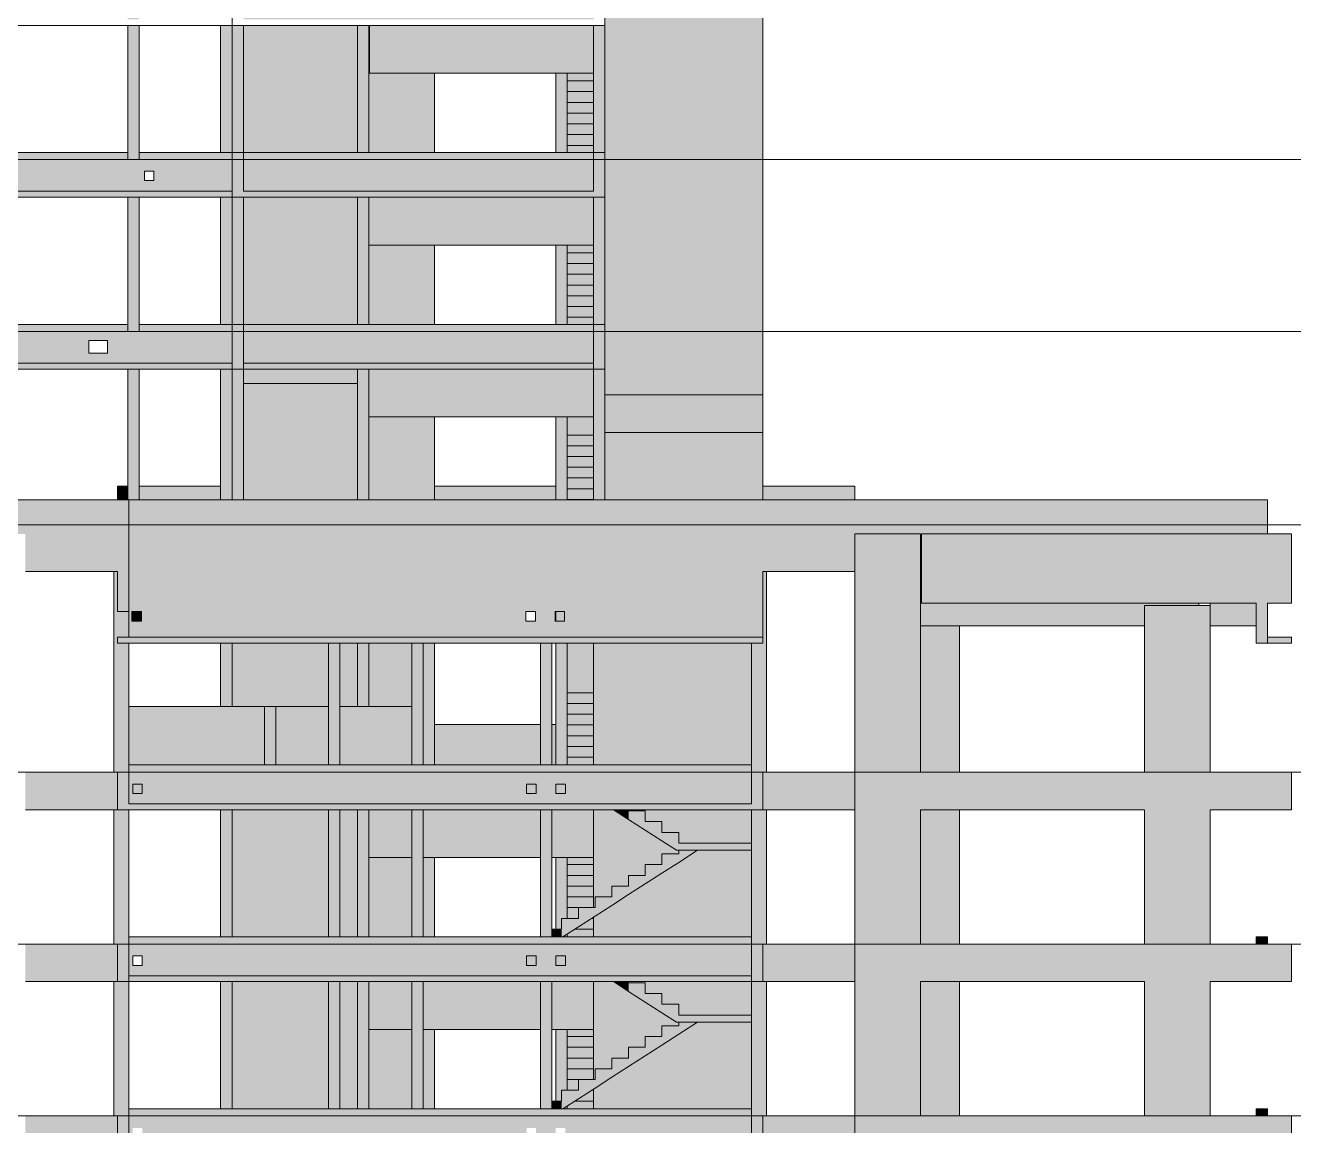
# Model space of a CAD drawing. Header units: centimetres. Extents: x -1475 to 26323, y -1238 to 84208.
# Drawn here: x 14119 to 16242, y 75527 to 77370 of the extents above; entities that cross this region are included whole.
import ezdxf

# ---------------------------------------------------------------- set-up
doc = ezdxf.new("R2010")
doc.units = ezdxf.units.CM
doc.linetypes.add('Centro', pattern=[3.175, 0.635, -0.47625, 1.5875, -0.47625])
for name, color, linetype, lineweight in [('A-FLOR', 7, 'Continuous', 9), ('A-FLOR-LEVL', 7, 'Continuous', 9), ('A-GENM', 7, 'Continuous', 18), ('A-WALL', 7, 'Continuous', 9), ('S-BEAM', 7, 'Continuous', 9), ('S-COLS', 7, 'Continuous', 9), ('S-STRS', 7, 'Continuous', 9)]:
    doc.layers.add(name, color=color, linetype=linetype, lineweight=lineweight)

# ---------------------------------------------------------------- blocks, each defined once
blk = doc.blocks.new('PED_FURO_RETANGULAR_R04_2020 _INSTÂNCIA_ - FURO RET-4086664-CT301 - CORTE ESQ_ DSUP')
at = {"layer": 'A-GENM', "lineweight": 9}
for p, q in [((-382.8, 76372), (-366.8, 76388)), ((-366.8, 76372), (-382.8, 76388))]:
    blk.add_line(p, q, dxfattribs=at)

msp = doc.modelspace()

# ---------------------------------------------------------------- hatches: boundary and pattern name
at = {"layer": 'A-FLOR', "true_color": 0xc0c0c0}
for points in [[(13560, 77082), (14465, 77082), (14464.5, 77092), (13560, 77092)], [(14662.2, 77082), (15070, 77082), (15070, 77092), (14484, 77092), (14484, 77082), (14555.5, 77082)], [(13600, 76794), (14465, 76794), (14464.5, 76804), (13560, 76804), (13560, 76794)], [(14850.39, 76794), (15070, 76794), (15070, 76804), (14484, 76804), (14484, 76794), (14826.69, 76794)], [(14972.45, 76335), (15353.5, 76335), (15353.5, 76345), (14272.5, 76345), (14272.5, 76335), (14956.45, 76335)], [(16238.5, 76335), (16238.5, 76345), (16198.5, 76345), (16198.5, 76335)], [(14803.5, 76056), (15334.5, 76056), (15334.5, 76066), (14291.5, 76066), (14291.5, 76056), (14784.5, 76056)], [(15334.5, 75768), (15334.5, 75778), (14291.5, 75778), (14291.5, 75768), (15320.89, 75768)]]:
    msp.add_hatch(color=9, dxfattribs=at).paths.add_polyline_path(points, flags=0)
at = {"layer": 'A-WALL', "true_color": 0xc0c0c0}
h = msp.add_hatch(color=9, dxfattribs=at)
h.paths.add_polyline_path([(15414.99, 76575), (15507.5, 76575), (15507.5, 76598), (15353.5, 76598), (15353.5, 76575), (15410.22, 76575)], flags=0)
h.paths.add_polyline_path([(14445.5, 76575), (14445.5, 76598), (14309, 76597.64), (14309, 76575), (14312.95, 76575)], flags=0)
h.paths.add_polyline_path([(14850.39, 76575), (15006.5, 76575), (15006.5, 76598), (14803.5, 76598), (14803.5, 76575)], flags=0)
at = {"layer": 'S-BEAM', "true_color": 0xc0c0c0}
h = msp.add_hatch(color=9, dxfattribs=at)
h.paths.add_polyline_path([(14803.5, 77370), (14803.5, 77370), (14694.77, 77370)], flags=0)
h.paths.add_polyline_path([(14674.5, 77380), (15070, 77380), (15070, 77445), (14484, 77445), (14484, 77380), (14662.2, 77380)], flags=0)
for points in [[(14803.5, 77290), (15070, 77290), (15070, 77370), (14694.77, 77370), (14694.77, 77290), (14722.08, 77290)], [(13627.11, 77092), (14290, 77092), (14290, 77157), (13619, 77157), (13619, 77092)], [(14484, 77082), (14484, 77157), (14465, 77157), (14465, 77082), (14474, 77082)], [(15070, 77092), (15070, 77157), (14484, 77157), (14484, 77092), (15057.4, 77092)], [(15089, 77082), (15089, 77157), (15070, 77157), (15070, 77082)], [(15045.87, 77002), (15070, 77002), (15070, 77082), (14693.5, 77082), (14693.5, 77002), (15043.69, 77002)], [(14464.5, 76804), (14465, 76804), (14464.5, 76869), (14309, 76869), (14309, 76804)], [(14474, 76794), (14484, 76794), (14484, 76869), (14465, 76869), (14465, 76794)], [(14803.5, 76804), (15070, 76804), (15070, 76869), (14484, 76869), (14484, 76804), (14752.89, 76804)], [(15075.01, 76794), (15089, 76794), (15089, 76869), (15070, 76869), (15070, 76794)], [(14749.39, 76714), (15070, 76714), (15070, 76794), (14693.5, 76794), (14693.5, 76714), (14727.49, 76714)], [(15334.5, 76688), (15334.5, 76751), (15089, 76751), (15089, 76688), (15226.79, 76688)], [(15334.5, 76688), (15353.5, 76688), (15353.5, 76751), (15334.5, 76751), (15334.5, 76690.41)], [(14277.96, 76575), (14290, 76575), (14290, 76598), (14272.5, 76598), (14272.5, 76575)], [(14272.5, 76455), (14272.5, 76518), (14291.5, 76518), (14291.5, 76575), (13446.5, 76575), (13446.5, 76518), (14118.5, 76518), (14118.5, 76455)], [(15353.5, 76455), (15507.5, 76455), (15507.5, 76575), (15353.5, 76575), (15353.5, 76518)], [(15618.77, 76402), (15618.77, 76518), (16179.5, 76518), (16179.5, 76575), (15507.5, 76575), (15507.5, 76518), (15617.5, 76518), (15617.5, 76402)], [(16192.59, 76518), (16198.5, 76518), (16198.5, 76575), (16179.5, 76575), (16179.5, 76518)], [(14272.5, 76388), (14291.5, 76388), (14291.5, 76518), (14272.5, 76518), (14272.5, 76429.47)], [(16167.77, 76402), (16238.5, 76402), (16238.5, 76518), (15618.77, 76518), (15618.77, 76402), (16083.5, 76402)], [(14297.41, 76372), (14312.95, 76372), (14312.95, 76388), (14296.95, 76388), (14296.95, 76372)], [(15617.5, 76364), (15759, 76364), (15759, 76402), (15617.5, 76402)], [(15992.5, 76364), (15992.5, 76398), (16083.5, 76398), (16083.5, 76402), (15759, 76402), (15759, 76364), (15791.38, 76364)], [(16167.77, 76364), (16179.5, 76364), (16179.5, 76402), (16102.5, 76402), (16102.5, 76364)], [(16198.5, 76335), (16198.5, 76402), (16179.5, 76402), (16179.5, 76335)], [(14519, 76131), (14538, 76131), (14538, 76229), (14519, 76229), (14519, 76215.67)], [(14118.5, 76056), (14272.5, 76056), (14272.5, 76119), (14118.5, 76119), (14118.5, 76062.02)], [(14291.5, 76056), (14291.5, 76119), (14272.5, 76119), (14272.5, 76056), (14285.8, 76056)], [(15334.5, 76056), (15353.5, 76056), (15353.5, 76119), (15334.5, 76119), (15334.5, 76062.02)], [(15353.5, 76056), (15507.5, 76056), (15507.5, 76119), (15353.5, 76119), (15353.5, 76062.02)], [(15618.77, 76056), (15992.5, 76056), (15992.5, 76119), (15617.5, 76119), (15617.5, 76056)], [(16238.5, 76056), (16238.5, 76119), (16102.5, 76119), (16102.5, 76056), (16179.5, 76056)], [(16198.5, 75831), (16198.5, 75843), (16179.5, 75843), (16179.5, 75831), (16190.06, 75831)], [(14272.5, 75768), (14272.5, 75831), (14118.5, 75831), (14118.5, 75768), (14163.3, 75768)], [(14285.8, 75768), (14291.5, 75768), (14291.5, 75831), (14272.5, 75831), (14272.5, 75768)], [(15353.5, 75768), (15353.5, 75831), (15334.5, 75831), (15334.5, 75768)], [(15353.5, 75768), (15507.5, 75768), (15507.5, 75831), (15353.5, 75831), (15353.5, 75778)], [(15618.77, 75768), (15992.5, 75768), (15992.5, 75831), (15617.5, 75831), (15617.5, 75768)], [(16238.5, 75768), (16238.5, 75831), (16102.5, 75831), (16102.5, 75768), (16179.5, 75768)], [(14272.5, 75480.01), (14272.5, 75543.01), (14118.5, 75543.01), (14118.5, 75480.01), (14163.3, 75480.01)], [(14291.5, 75480.01), (14291.5, 75543.01), (14272.5, 75543.01), (14272.5, 75480.01), (14285.8, 75480.01)], [(15334.5, 75480.01), (15353.5, 75480.01), (15353.5, 75543.01), (15334.5, 75543.01), (15334.5, 75488.41)], [(15414.99, 75480.01), (15507.5, 75480.01), (15507.5, 75543.01), (15353.5, 75543.01), (15353.5, 75480.01)], [(15791.38, 75480.01), (15992.5, 75480.01), (15992.5, 75543.01), (15617.5, 75543.01), (15617.5, 75480.01)], [(16238.5, 75480.01), (16238.5, 75543.01), (16102.5, 75543.01), (16102.5, 75480.01)], [(16198.5, 75543.01), (16198.5, 75555.01), (16179.5, 75555.01), (16179.5, 75543.01)]]:
    msp.add_hatch(color=9, dxfattribs=at).paths.add_polyline_path(points, flags=0)
h = msp.add_hatch(color=9, dxfattribs=at)
h.paths.add_polyline_path([(14309, 77092), (14465, 77092), (14464.5, 77157), (14309, 77157), (14309, 77110)], flags=0)
h.paths.add_polyline_path([(14317.87, 77110), (14317.87, 77126), (14333.87, 77126), (14333.87, 77110)], flags=0)
h = msp.add_hatch(color=9, dxfattribs=at)
h.paths.add_polyline_path([(14265.89, 76804), (14290, 76804), (14290, 76869), (13619, 76869), (13619, 76804), (14224.91, 76804)], flags=0)
h.paths.add_polyline_path([(14255.91, 76821), (14224.91, 76821), (14224.91, 76842), (14255.91, 76842), (14255.91, 76821.87)], flags=0)
h = msp.add_hatch(color=9, dxfattribs=at)
h.paths.add_polyline_path([(14555.5, 76770), (14674.5, 76770), (14674.5, 76794), (14484, 76794), (14484, 76770)], flags=0)
h.paths.add_polyline_path([(14464.5, 76770), (14465, 76770.23), (14464.5, 76793.74)], flags=0)
h = msp.add_hatch(color=9, dxfattribs=at)
h.paths.add_polyline_path([(15263.76, 76345), (15353.5, 76345), (15353.5, 76575), (14291.5, 76575), (14291.5, 76345), (15259.43, 76345)], flags=0)
h.paths.add_polyline_path([(14956.45, 76372), (14956.45, 76388), (14972.45, 76388), (14972.45, 76372)], flags=0)
h.paths.add_polyline_path([(14312.95, 76372), (14296.95, 76372), (14296.95, 76388), (14312.95, 76388)], flags=0)
h.paths.add_polyline_path([(15005.45, 76372), (15005.45, 76388), (15021.45, 76388), (15021.45, 76372)], flags=0)
h = msp.add_hatch(color=9, dxfattribs=at)
h.paths.add_polyline_path([(14301.58, 76083), (14314.22, 76083), (14314.22, 76099), (14298.22, 76099), (14298.22, 76083)], flags=0)
h.paths.add_polyline_path([(14765.5, 76131), (14765.5, 76229), (14645, 76229), (14645, 76131), (14693.5, 76131)], flags=0)
h.paths.add_polyline_path([(14390.13, 76131), (14519, 76131), (14519, 76229), (14291.5, 76229), (14291.5, 76131), (14314.22, 76131)], flags=0)
h.paths.add_polyline_path([(14626, 76131), (14626, 76229), (14538, 76229), (14538, 76131)], flags=0)
h = msp.add_hatch(color=9, dxfattribs=at)
h.paths.add_polyline_path([(14977.97, 76131), (14981, 76131), (14981, 76199), (14803.5, 76199), (14803.5, 76131), (14973.72, 76131)], flags=0)
h.paths.add_polyline_path([(15006.5, 76131), (15006.5, 76199), (15000, 76199), (15000, 76131)], flags=0)
h = msp.add_hatch(color=9, dxfattribs=at)
h.paths.add_polyline_path([(15226.79, 76066), (15334.5, 76066), (15334.5, 76131), (14291.5, 76131), (14291.5, 76066), (15219.03, 76066)], flags=0)
h.paths.add_polyline_path([(14298.22, 76083), (14298.22, 76099), (14314.22, 76099), (14314.22, 76083)], flags=0)
h.paths.add_polyline_path([(14957.72, 76083), (14957.72, 76099), (14973.72, 76099), (14973.72, 76083)], flags=0)
h.paths.add_polyline_path([(15022.72, 76083), (15006.72, 76083), (15006.72, 76099), (15022.72, 76099)], flags=0)
h = msp.add_hatch(color=9, dxfattribs=at)
h.paths.add_polyline_path([(15045.87, 75976), (15070, 75976), (15070, 76056), (15000, 76056), (15000, 75976), (15038.59, 75976)], flags=0)
h.paths.add_polyline_path([(14784.5, 75976), (14981, 75976), (14981, 76056), (14784.5, 76056), (14784.5, 76038.76)], flags=0)
h.paths.add_polyline_path([(14765.5, 75976), (14765.5, 76056), (14693.5, 76056), (14693.5, 75976), (14715.32, 75976)], flags=0)
h.paths.add_polyline_path([(14973.72, 76083), (14973.72, 76099), (14957.72, 76099), (14957.72, 76083)], flags=0)
h.paths.add_polyline_path([(15022.72, 76083), (15022.72, 76099), (15006.72, 76099), (15006.72, 76083)], flags=0)
h = msp.add_hatch(color=9, dxfattribs=at)
h.paths.add_polyline_path([(14850.39, 75778), (15334.5, 75778), (15334.5, 75843), (14291.5, 75843), (14291.5, 75778), (14803.5, 75778)], flags=0)
h.paths.add_polyline_path([(14973.72, 75795), (14957.72, 75795), (14957.72, 75811), (14973.72, 75811)], flags=0)
h.paths.add_polyline_path([(15006.72, 75795), (15006.72, 75811), (15022.72, 75811), (15022.72, 75795)], flags=0)
h.paths.add_polyline_path([(14298.22, 75795), (14298.22, 75811), (14314.22, 75811), (14314.22, 75795)], flags=0)
h = msp.add_hatch(color=9, dxfattribs=at)
h.paths.add_polyline_path([(14765.5, 75688), (14765.5, 75768), (14693.5, 75768), (14693.5, 75688), (14715.32, 75688)], flags=0)
h.paths.add_polyline_path([(15000, 75688), (15070, 75688), (15070, 75768), (15000, 75768), (15000, 75694.57)], flags=0)
h.paths.add_polyline_path([(14981, 75688), (14981, 75768), (14784.5, 75768), (14784.5, 75688), (14850.39, 75688)], flags=0)
h.paths.add_polyline_path([(15022.72, 75795), (15022.72, 75811), (15006.72, 75811), (15006.72, 75795)], flags=0)
h.paths.add_polyline_path([(14957.72, 75795), (14973.72, 75795), (14973.72, 75811), (14957.72, 75811), (14957.72, 75796.2)], flags=0)
h = msp.add_hatch(color=9, dxfattribs=at)
h.paths.add_polyline_path([(14292.61, 75490.01), (15334.5, 75490.01), (15334.5, 75555.01), (14291.5, 75555.01), (14291.5, 75490.01)], flags=0)
h.paths.add_polyline_path([(14298.22, 75507.01), (14298.22, 75523.01), (14314.22, 75523.01), (14314.22, 75507.01)], flags=0)
h.paths.add_polyline_path([(15006.72, 75507.01), (15006.72, 75523.01), (15022.72, 75523.01), (15022.72, 75507.01)], flags=0)
h.paths.add_polyline_path([(14973.72, 75507.01), (14957.72, 75507.01), (14957.72, 75523.01), (14973.72, 75523.01), (14973.72, 75510.85)], flags=0)
at = {"layer": 'S-COLS', "true_color": 0xc0c0c0}
h = msp.add_hatch(color=9, dxfattribs=at)
h.paths.add_polyline_path([(14290, 77145), (14309, 77145), (14309, 77370), (14290, 77370), (14290, 77157)], flags=0)
h.paths.add_polyline_path([(14290, 77380), (14309, 77380.28), (14309, 77433), (14290, 77433)], flags=0)
for points in [[(15353.5, 77145), (15353.5, 77433), (15089, 77433), (15089, 77145), (15226.79, 77145)], [(14446.52, 77157), (14464.5, 77157), (14464.5, 77370), (14445.5, 77370), (14445.5, 77157)], [(14465, 77157), (14484, 77157), (14484, 77370), (14465, 77370), (14465, 77164.37)], [(14692.49, 77157), (14693.5, 77157), (14693.5, 77370), (14674.5, 77370), (14674.5, 77157)], [(14803.5, 77157), (14803.5, 77290), (14694.77, 77290), (14694.77, 77370), (14693.5, 77370), (14693.5, 77157)], [(15070, 77157), (15089, 77157), (15089, 77370), (15070, 77370), (15070, 77164.37)], [(15025.5, 77157), (15025.5, 77290), (15006.5, 77290), (15006.5, 77157), (15024.49, 77157)], [(15025.5, 77277), (15070, 77277), (15070, 77290), (15025.5, 77290)], [(15089, 76857), (15353.5, 76857), (15353.5, 77145), (15089, 77145), (15089, 76869)], [(14463.49, 76869), (14464.5, 76869), (14464.5, 77082), (14445.5, 77082), (14445.5, 76869)], [(14484, 76869), (14484, 77082), (14465, 77082), (14465, 76869), (14474, 76869)], [(14574.5, 76869), (14674.5, 76869), (14674.5, 77082), (14484, 77082), (14484, 76869), (14568.73, 76869)], [(14692.49, 76869), (14693.5, 76869), (14693.5, 77082), (14674.5, 77082), (14674.5, 76869)], [(15070, 76869), (15089, 76869), (15089, 77082), (15070, 77082), (15070, 76980.64)], [(14803.5, 76869), (14803.5, 77002), (14693.5, 77002), (14693.5, 76869)], [(15024.49, 76869), (15025.5, 76869), (15025.5, 77002), (15006.5, 77002), (15006.5, 76869)], [(15025.5, 76989), (15070, 76989), (15070, 77002), (15025.5, 77002)], [(14461.93, 76575), (14464.5, 76575), (14464.5, 76794), (14445.5, 76794), (14445.5, 76575)], [(14474, 76575), (14484, 76575), (14484, 76794), (14465, 76794), (14465, 76575), (14468.2, 76575)], [(14693.5, 76575), (14693.5, 76794), (14674.5, 76794), (14674.5, 76575)], [(15089, 76575), (15089, 76794), (15070, 76794), (15070, 76575), (15075.13, 76575)], [(14595.41, 76575), (14674.5, 76575), (14674.5, 76770), (14484, 76770), (14484, 76575), (14555.5, 76575)], [(14693.5, 76575), (14803.5, 76575), (14803.5, 76714), (14693.5, 76714), (14693.5, 76656.16)], [(15025.5, 76575), (15025.5, 76714), (15006.5, 76714), (15006.5, 76575)], [(15025.5, 76683.56), (15070, 76683.56), (15070, 76714), (15025.5, 76714)], [(15507.5, 76119), (15617.5, 76119), (15617.5, 76518), (15507.5, 76518), (15507.5, 76429.47)], [(14266.5, 76119), (14291.5, 76119), (14291.5, 76335), (14272.5, 76335), (14272.5, 76345), (14291.5, 76345), (14291.5, 76388), (14272.5, 76388), (14272.5, 76455), (14266.5, 76455), (14266.5, 76135.74)], [(15359.5, 76119), (15359.5, 76455), (15353.5, 76455), (15353.5, 76335), (15334.5, 76335), (15334.5, 76119), (15353.5, 76119)], [(16083.5, 76119), (16102.5, 76119), (16102.5, 76398), (15992.5, 76398), (15992.5, 76119)], [(15618.77, 76119), (15682.5, 76119), (15682.5, 76364), (15617.5, 76364), (15617.5, 76119)], [(14445.5, 76229), (14464.5, 76229), (14464.5, 76335), (14445.5, 76335), (14445.5, 76245.74)], [(14643.99, 76131), (14645, 76131), (14645, 76335), (14626, 76335), (14626, 76131)], [(14684.72, 76229), (14693.5, 76229), (14693.5, 76335), (14674.5, 76335), (14674.5, 76229)], [(14765.5, 76131), (14784.5, 76131), (14784.5, 76335), (14765.5, 76335), (14765.5, 76133.94)], [(14998.99, 76131), (15000, 76131), (15000, 76335), (14981, 76335), (14981, 76131)], [(15070, 76252), (15070, 76335), (15025.5, 76335), (15025.5, 76252), (15038.59, 76252)], [(15226.79, 76131), (15334.5, 76131), (15334.5, 76335), (15070, 76335), (15070, 76131), (15132.69, 76131)], [(15507.5, 75831), (15617.5, 75831), (15617.5, 76119), (15507.5, 76119)], [(15992.5, 75831), (16102.5, 75831), (16102.5, 76119), (15992.5, 76119), (15992.5, 76056)], [(14285.8, 75831), (14291.5, 75831), (14291.5, 76056), (14266.5, 76056), (14266.5, 75831), (14272.5, 75831)], [(14445.5, 75843), (14464.5, 75843), (14464.5, 76056), (14445.5, 76056)], [(14645, 75843), (14645, 76056), (14626, 76056), (14626, 75843), (14643.99, 75843)], [(14692.54, 75843), (14693.5, 75843), (14693.5, 76056), (14674.5, 76056), (14674.5, 75843)], [(14765.5, 75843), (14784.5, 75843), (14784.5, 76056), (14765.5, 76056), (14765.5, 75878.3)], [(14998.99, 75843), (15000, 75843), (15000, 76056), (14981, 76056), (14981, 75843)], [(15334.5, 75831), (15359.5, 75831), (15359.5, 76056), (15334.5, 76056), (15334.5, 75843)], [(15618.77, 75831), (15682.5, 75831), (15682.5, 76056), (15617.5, 76056), (15617.5, 75831)], [(15025.5, 75964), (15070, 75964), (15070, 75976), (15025.5, 75976)], [(15507.5, 75543.01), (15617.5, 75543.01), (15617.5, 75831), (15507.5, 75831), (15507.5, 75694.57)], [(16102.5, 75543.01), (16102.5, 75831), (15992.5, 75831), (15992.5, 75543.01)], [(14266.5, 75543.01), (14291.5, 75543.01), (14291.5, 75768), (14266.5, 75768), (14266.5, 75559.74)], [(14445.5, 75555.01), (14464.5, 75555.01), (14464.5, 75768), (14445.5, 75768), (14445.5, 75694.57)], [(14643.99, 75555.01), (14645, 75555.01), (14645, 75768), (14626, 75768), (14626, 75555.01)], [(14674.5, 75555.01), (14693.5, 75555.01), (14693.5, 75768), (14674.5, 75768), (14674.5, 75646.06)], [(14765.5, 75555.01), (14784.5, 75555.01), (14784.5, 75768), (14765.5, 75768), (14765.5, 75688)], [(14981, 75555.01), (15000, 75555.01), (15000, 75768), (14981, 75768), (14981, 75688)], [(15334.5, 75543.01), (15359.5, 75543.01), (15359.5, 75768), (15334.5, 75768), (15334.5, 75555.01)], [(15617.5, 75543.01), (15682.5, 75543.01), (15682.5, 75768), (15617.5, 75768), (15617.5, 75675.96)], [(15025.5, 75676), (15070, 75676), (15070, 75688), (15025.5, 75688)], [(15507.5, 75255.01), (15617.5, 75255.01), (15617.5, 75543.01), (15507.5, 75543.01)], [(16102.5, 75255.01), (16102.5, 75543.01), (15992.5, 75543.01), (15992.5, 75255.01)]]:
    msp.add_hatch(color=9, dxfattribs=at).paths.add_polyline_path(points, flags=0)
h = msp.add_hatch(color=9, dxfattribs=at)
h.paths.add_polyline_path([(14464.5, 77157), (14465, 77157), (14464.5, 77164.37)], flags=0)
h.paths.add_polyline_path([(14568.73, 77157), (14674.5, 77157), (14674.5, 77370), (14484, 77370), (14484, 77157), (14555.5, 77157)], flags=0)
h = msp.add_hatch(color=9, dxfattribs=at)
h.paths.add_polyline_path([(14309, 76857), (14309, 77082), (14290, 77082), (14290, 76857)], flags=0)
h.paths.add_polyline_path([(14309, 77092), (14309, 77145), (14290, 77145), (14290, 77092)], flags=0)
h = msp.add_hatch(color=9, dxfattribs=at)
h.paths.add_polyline_path([(14290, 76575), (14309, 76575), (14309, 76794), (14290, 76794), (14290, 76598)], flags=0)
h.paths.add_polyline_path([(14290, 76804), (14309, 76804), (14309, 76857), (14290, 76857), (14290, 76821)], flags=0)
h = msp.add_hatch(color=9, dxfattribs=at)
h.paths.add_polyline_path([(15226.79, 76575), (15353.5, 76575), (15353.5, 76688), (15089, 76688), (15089, 76575), (15146.82, 76575)], flags=0)
h.paths.add_polyline_path([(15101.97, 76751), (15353.5, 76751), (15353.5, 76857), (15089, 76857), (15089, 76751)], flags=0)
h = msp.add_hatch(color=9, dxfattribs=at)
h.paths.add_polyline_path([(15006.5, 76131), (15025.5, 76131), (15025.5, 76335), (15006.5, 76335), (15006.5, 76199)], flags=0)
h.paths.add_polyline_path([(15006.5, 76372), (15021.45, 76372), (15021.45, 76388), (15006.5, 76388), (15006.5, 76373.67)], flags=0)
h = msp.add_hatch(color=9, dxfattribs=at)
h.paths.add_polyline_path([(14626, 76229), (14626, 76335), (14464.5, 76335), (14464.5, 76229), (14555.5, 76229)], flags=0)
h.paths.add_polyline_path([(14645, 76229), (14674.5, 76229), (14674.5, 76335), (14645, 76335), (14645, 76245.67)], flags=0)
h = msp.add_hatch(color=9, dxfattribs=at)
h.paths.add_polyline_path([(14798.07, 76131), (14803.5, 76131), (14803.5, 76335), (14784.5, 76335), (14784.5, 76131)], flags=0)
h.paths.add_polyline_path([(14765.5, 76229), (14765.5, 76335), (14693.5, 76335), (14693.5, 76229)], flags=0)
h = msp.add_hatch(color=9, dxfattribs=at)
h.paths.add_polyline_path([(14464.5, 75843), (14626, 75843), (14626, 76056), (14464.5, 76056)], flags=0)
h.paths.add_polyline_path([(14662.2, 75843), (14674.5, 75843), (14674.5, 76056), (14645, 76056), (14645, 75843)], flags=0)
h = msp.add_hatch(color=9, dxfattribs=at)
h.paths.add_polyline_path([(15070, 75843), (15334.5, 75843), (15334.5, 75988), (15244.03, 75988), (15070, 75876.13), (15070, 75859.73)], flags=0)
h.paths.add_polyline_path([(15070, 75892), (15072.5, 75892), (15072.5, 75910), (15100.5, 75910), (15100.5, 75928), (15128.5, 75928), (15128.5, 75946), (15156.5, 75946), (15156.5, 75964), (15184.5, 75964), (15184.5, 75982), (15212.5, 75982), (15212.5, 75988), (15208.98, 75988), (15103.2, 76056), (15070, 76056), (15070, 75895.73)], flags=0)
h.paths.add_polyline_path([(15226.79, 76000), (15334.5, 76000), (15334.5, 76056), (15128.5, 76056), (15128.5, 76054), (15156.5, 76054), (15156.5, 76036), (15184.5, 76036), (15184.5, 76018), (15212.5, 76018), (15212.5, 76000)], flags=0)
h = msp.add_hatch(color=9, dxfattribs=at)
h.paths.add_polyline_path([(14765.5, 75843), (14765.5, 75976), (14693.5, 75976), (14693.5, 75843)], flags=0)
h.paths.add_polyline_path([(14803.5, 75843), (14803.5, 75976), (14784.5, 75976), (14784.5, 75843)], flags=0)
h = msp.add_hatch(color=9, dxfattribs=at)
h.paths.add_polyline_path([(15025.5, 75843), (15025.5, 75847.52), (15018.47, 75843), (15024.49, 75843)], flags=0)
h.paths.add_polyline_path([(15006.5, 75856), (15016.5, 75856), (15016.5, 75874), (15025.5, 75874), (15025.5, 75976), (15006.5, 75976), (15006.5, 75878.3)], flags=0)
h = msp.add_hatch(color=9, dxfattribs=at)
h.paths.add_polyline_path([(14464.5, 75555.01), (14626, 75555.01), (14626, 75768), (14464.5, 75768), (14464.5, 75694.57)], flags=0)
h.paths.add_polyline_path([(14662.2, 75555.01), (14674.5, 75555.01), (14674.5, 75768), (14645, 75768), (14645, 75555.01)], flags=0)
h = msp.add_hatch(color=9, dxfattribs=at)
h.paths.add_polyline_path([(15100.5, 75555.01), (15334.5, 75555.01), (15334.5, 75700), (15244.03, 75700), (15070, 75588.13), (15070, 75555.01), (15075.88, 75555.01)], flags=0)
h.paths.add_polyline_path([(15072.5, 75604), (15072.5, 75622), (15100.5, 75622), (15100.5, 75640), (15128.5, 75640), (15128.5, 75658), (15156.5, 75658), (15156.5, 75676), (15184.5, 75676), (15184.5, 75694), (15212.5, 75694.57), (15212.5, 75700), (15208.98, 75700), (15103.2, 75768), (15070, 75768), (15070, 75604)], flags=0)
h.paths.add_polyline_path([(15212.5, 75712), (15334.5, 75712), (15334.5, 75768), (15128.5, 75768), (15128.5, 75766), (15156.5, 75766), (15156.5, 75748), (15184.5, 75748), (15184.5, 75730), (15212.5, 75730), (15212.5, 75715.74)], flags=0)
h = msp.add_hatch(color=9, dxfattribs=at)
h.paths.add_polyline_path([(14693.5, 75555.01), (14765.5, 75555.01), (14765.5, 75688), (14693.5, 75688), (14693.5, 75665.64)], flags=0)
h.paths.add_polyline_path([(14784.5, 75555.01), (14803.5, 75555.01), (14803.5, 75688), (14784.5, 75688)], flags=0)
h = msp.add_hatch(color=9, dxfattribs=at)
h.paths.add_polyline_path([(15022.72, 75555.01), (15025.5, 75555.01), (15025.5, 75559.52), (15018.47, 75555.01)], flags=0)
h.paths.add_polyline_path([(15006.72, 75568), (15016.5, 75568), (15016.5, 75586), (15025.5, 75586), (15025.5, 75688), (15006.5, 75688), (15006.5, 75568)], flags=0)
at = {"layer": 'S-STRS', "true_color": 0xc0c0c0}
for points in [[(15070, 77259), (15070, 77277), (15025.5, 77277), (15025.5, 77259), (15038.59, 77259)], [(15038.59, 77241), (15070, 77241), (15070, 77259), (15025.5, 77259), (15025.5, 77241)], [(15038.59, 77223), (15070, 77223), (15070, 77241), (15025.5, 77241), (15025.5, 77223)], [(15038.59, 77205), (15070, 77205), (15070, 77223), (15025.5, 77223), (15025.5, 77205)], [(15038.59, 77187), (15070, 77187), (15070, 77205), (15025.5, 77205), (15025.5, 77187)], [(15025.5, 77169), (15070, 77169), (15070, 77187), (15025.5, 77187)], [(15070, 77157), (15070, 77169), (15025.5, 77169), (15025.5, 77157), (15038.59, 77157)], [(15038.59, 76971), (15070, 76971), (15070, 76989), (15025.5, 76989), (15025.5, 76971)], [(15038.59, 76953), (15070, 76953), (15070, 76971), (15025.5, 76971), (15025.5, 76953)], [(15038.59, 76935), (15070, 76935), (15070, 76953), (15025.5, 76953), (15025.5, 76935)], [(15038.59, 76917), (15070, 76917), (15070, 76935), (15025.5, 76935), (15025.5, 76917)], [(15038.59, 76899), (15070, 76899), (15070, 76917), (15025.5, 76917), (15025.5, 76899)], [(15038.59, 76881), (15070, 76881), (15070, 76899), (15025.5, 76899), (15025.5, 76881)], [(15038.59, 76869), (15070, 76869), (15070, 76881), (15025.5, 76881), (15025.5, 76869)], [(15070, 76665.61), (15070, 76683.56), (15025.5, 76683.56), (15025.5, 76665.61), (15038.59, 76665.61)], [(15038.59, 76647.67), (15070, 76647.67), (15070, 76665.61), (15025.5, 76665.61), (15025.5, 76647.67)], [(15025.5, 76629.72), (15070, 76629.72), (15070, 76647.67), (15025.5, 76647.67)], [(15038.59, 76611.78), (15070, 76611.78), (15070, 76629.72), (15025.5, 76629.72), (15025.5, 76611.78)], [(15038.59, 76593.83), (15070, 76593.83), (15070, 76611.78), (15025.5, 76611.78), (15025.5, 76593.83)], [(15038.59, 76575.89), (15070, 76575.89), (15070, 76593.83), (15025.5, 76593.83), (15025.5, 76575.89)], [(15025.5, 76575), (15070, 76575), (15070, 76575.89), (15025.5, 76575.89)], [(15038.59, 76234), (15070, 76234), (15070, 76252), (15025.5, 76252), (15025.5, 76234)], [(15038.59, 76216), (15070, 76216), (15070, 76234), (15025.5, 76234), (15025.5, 76216)], [(15038.59, 76198), (15070, 76198), (15070, 76216), (15025.5, 76216), (15025.5, 76198)], [(15038.59, 76180), (15070, 76180), (15070, 76198), (15025.5, 76198), (15025.5, 76180)], [(15051.05, 76162), (15070, 76162), (15070, 76180), (15025.5, 76180), (15025.5, 76162), (15038.59, 76162)], [(15040.35, 76144), (15070, 76144), (15070, 76162), (15025.5, 76162), (15025.5, 76144), (15038.59, 76144)], [(15032.63, 76131), (15070, 76131), (15070, 76144), (15025.5, 76144), (15025.5, 76131)], [(15128.5, 76039.73), (15128.5, 76056), (15103.2, 76056)], [(15156.5, 76021.73), (15156.5, 76054), (15128.5, 76054), (15128.5, 76039.73), (15134.31, 76036)], [(15184.5, 76003.73), (15184.5, 76036), (15156.5, 76036), (15156.5, 76021.73), (15161.74, 76018.37)], [(15208.98, 75988), (15212.5, 75988), (15212.5, 76018), (15184.5, 76018), (15184.5, 76003.73), (15190.31, 76000)], [(15226.79, 75988), (15334.5, 75988), (15334.5, 76000), (15212.5, 76000), (15212.5, 75988)], [(15212.5, 75967.73), (15244.03, 75988), (15212.5, 75988), (15212.5, 75982)], [(15070, 75946), (15070, 75964), (15025.5, 75964), (15025.5, 75946), (15038.59, 75946)], [(15156.5, 75931.73), (15184.5, 75949.73), (15184.5, 75964), (15156.5, 75964), (15156.5, 75946)], [(15184.5, 75949.73), (15212.5, 75967.73), (15212.5, 75982), (15184.5, 75982), (15184.5, 75964)], [(15038.59, 75928), (15070, 75928), (15070, 75946), (15025.5, 75946), (15025.5, 75928)], [(15128.5, 75913.73), (15156.5, 75931.73), (15156.5, 75946), (15128.5, 75946), (15128.5, 75928)], [(15038.59, 75910), (15070, 75910), (15070, 75928), (15025.5, 75928), (15025.5, 75910)], [(15100.5, 75895.73), (15128.5, 75913.73), (15128.5, 75928), (15100.5, 75928), (15100.5, 75910)], [(15038.59, 75892), (15070, 75892), (15070, 75910), (15025.5, 75910), (15025.5, 75892)], [(15072.5, 75877.73), (15100.5, 75895.73), (15100.5, 75910), (15072.5, 75910), (15072.5, 75878.3)], [(15044.5, 75859.73), (15072.5, 75878.3), (15072.5, 75892), (15044.5, 75892), (15044.5, 75874)], [(15018.47, 75843), (15044.5, 75859.73), (15044.5, 75874), (15016.5, 75874), (15016.5, 75843)], [(15044.5, 75856), (15070, 75856), (15070, 75874), (15066.69, 75874), (15038.69, 75856)], [(15014.02, 75843), (15016.5, 75843), (15016.5, 75856), (15000, 75856), (15000, 75843), (15006.72, 75843)], [(15025.5, 75843), (15070, 75843), (15070, 75856), (15038.59, 75855.93), (15025.5, 75847.52), (15025.5, 75843)], [(15128.5, 75751.74), (15128.5, 75768), (15103.2, 75768), (15106.31, 75766)], [(15156.5, 75733.74), (15156.5, 75766), (15128.5, 75766), (15128.5, 75751.74), (15132.69, 75749.04)], [(15184.5, 75715.74), (15184.5, 75748), (15156.5, 75748), (15156.5, 75733.74), (15161.74, 75730.37)], [(15208.98, 75700), (15212.5, 75700), (15212.5, 75730), (15184.5, 75730), (15184.5, 75715.74), (15190.31, 75712)], [(15334.5, 75700), (15334.5, 75712), (15212.5, 75712), (15212.5, 75700), (15320.89, 75700)], [(15184.5, 75661.74), (15212.5, 75679.74), (15212.5, 75694), (15184.5, 75694), (15184.5, 75676)], [(15212.5, 75679.74), (15244.03, 75700), (15212.5, 75700), (15212.5, 75694)], [(15070, 75658), (15070, 75676), (15025.5, 75676), (15025.5, 75658), (15038.59, 75658)], [(15156.5, 75643.74), (15184.5, 75661.74), (15184.5, 75676), (15156.5, 75676), (15156.5, 75658)], [(15038.59, 75640), (15070, 75640), (15070, 75658), (15025.5, 75658), (15025.5, 75640)], [(15128.5, 75625.74), (15156.5, 75643.74), (15156.5, 75658), (15128.5, 75658), (15128.5, 75640)], [(15038.59, 75622), (15070, 75622), (15070, 75640), (15025.5, 75640), (15025.5, 75622)], [(15100.5, 75607.74), (15128.5, 75625.74), (15128.5, 75640), (15100.5, 75640), (15100.5, 75622)], [(15038.59, 75604), (15070, 75604), (15070, 75622), (15025.5, 75622), (15025.5, 75604)], [(15044.5, 75571.74), (15072.5, 75589.74), (15072.5, 75604), (15044.5, 75604), (15044.5, 75586)], [(15072.5, 75589.74), (15100.5, 75607.74), (15100.5, 75622), (15072.5, 75622), (15072.5, 75604)], [(15016.5, 75555.01), (15018.47, 75555.01), (15044.5, 75571.74), (15044.5, 75586), (15016.5, 75586), (15016.5, 75568)], [(15051.83, 75568), (15070, 75568), (15070, 75586), (15066.69, 75586), (15038.69, 75568), (15044.5, 75568)], [(15014.02, 75555.01), (15016.5, 75555.01), (15016.5, 75568), (15000, 75568), (15000, 75555.01), (15006.72, 75555.01)], [(15025.5, 75555.01), (15070, 75555.01), (15070, 75568), (15038.59, 75567.94), (15025.5, 75559.52)]]:
    msp.add_hatch(color=9, dxfattribs=at).paths.add_polyline_path(points, flags=0)
h = msp.add_hatch(color=9, dxfattribs=at)
h.paths.add_polyline_path([(15070, 75874), (15070, 75876.13), (15066.69, 75874)], flags=0)
h.paths.add_polyline_path([(15025.5, 75874), (15044.5, 75874), (15044.5, 75892), (15025.5, 75892), (15025.5, 75874)], flags=0)
h = msp.add_hatch(color=9, dxfattribs=at)
h.paths.add_polyline_path([(15038.59, 75586), (15044.5, 75586), (15044.5, 75604), (15025.5, 75604), (15025.5, 75586)], flags=0)
h.paths.add_polyline_path([(15070, 75586), (15070, 75588.13), (15066.69, 75586)], flags=0)

# ---------------------------------------------------------------- linework, layer by layer
at = {"layer": 'A-FLOR'}
for p, q in [((14465, 77370), (13560, 77370)), ((15070, 77370), (14484, 77370)), ((13560, 77092), (14465, 77092)), ((14484, 77092), (15070, 77092)), ((14465, 77082), (13560, 77082)), ((15070, 77082), (14484, 77082)), ((13560, 76804), (14465, 76804)), ((14465, 76794), (13560, 76794)), ((14484, 76804), (15070, 76804)), ((14484, 76804), (14484, 76794)), ((15070, 76794), (14484, 76794)), ((15070, 76804), (15070, 76794)), ((14272.5, 76345), (15353.5, 76345)), ((14272.5, 76335), (14272.5, 76345)), ((15353.5, 76345), (15353.5, 76335)), ((16198.5, 76345), (16238.5, 76345)), ((16238.5, 76345), (16238.5, 76335)), ((15353.5, 76335), (14272.5, 76335)), ((16238.5, 76335), (16198.5, 76335)), ((14291.5, 76066), (15334.5, 76066)), ((15334.5, 76056), (14291.5, 76056)), ((14291.5, 75778), (15334.5, 75778)), ((15334.5, 75768), (14291.5, 75768))]:
    msp.add_line(p, q, dxfattribs=at)
at = {"layer": 'A-FLOR-LEVL', "linetype": 'Centro'}
for p, q in [((13155.75, 77145), (16954.35, 77145)), ((13155.75, 76857), (16954.35, 76857)), ((13155.75, 76533), (16954.35, 76533)), ((13155.75, 76119), (16954.35, 76119)), ((13155.75, 75831), (16954.35, 75831)), ((13155.75, 75543.01), (16954.35, 75543.01))]:
    msp.add_line(p, q, dxfattribs=at)
at = {"layer": 'A-WALL'}
for p, q in [((14445.5, 76598), (14309, 76598)), ((15006.5, 76598), (14803.5, 76598)), ((15507.5, 76598), (15353.5, 76598)), ((15507.5, 76575), (15507.5, 76598))]:
    msp.add_line(p, q, dxfattribs=at)
at = {"layer": 'S-BEAM'}
for p, q in [((14465, 77445), (14465, 77370)), ((15089, 77370), (15089, 77445)), ((14465, 77370), (14484, 77370)), ((14694.77, 77290), (14694.77, 77370)), ((15070, 77370), (15089, 77370)), ((14694.77, 77290), (15070, 77290)), ((13619, 77157), (14290, 77157)), ((14290, 77157), (14290, 77145)), ((14309, 77157), (14309, 77145)), ((14309, 77157), (14465, 77157)), ((14484, 77157), (14465, 77157)), ((14465, 77157), (14465, 77082)), ((14484, 77157), (15070, 77157)), ((14484, 77092), (14484, 77157)), ((15089, 77157), (15070, 77157)), ((15070, 77157), (15070, 77092)), ((15089, 77082), (15089, 77157)), ((14317.87, 77126), (14333.87, 77126)), ((14317.87, 77110), (14317.87, 77126)), ((14333.87, 77110), (14317.87, 77110)), ((14333.87, 77126), (14333.87, 77110)), ((14465, 77082), (14484, 77082)), ((15070, 77082), (15089, 77082)), ((14693.5, 77002), (15070, 77002)), ((14290, 76869), (13619, 76869)), ((14290, 76869), (14290, 76857)), ((14309, 76869), (14465, 76869)), ((14309, 76869), (14309, 76857)), ((14484, 76869), (14465, 76869)), ((14465, 76869), (14465, 76794)), ((14484, 76869), (15070, 76869)), ((14484, 76804), (14484, 76869)), ((15089, 76869), (15070, 76869)), ((15070, 76869), (15070, 76804)), ((15089, 76794), (15089, 76869)), ((14224.91, 76842), (14255.91, 76842)), ((14224.91, 76821), (14224.91, 76842)), ((14255.91, 76842), (14255.91, 76821)), ((14255.91, 76821), (14224.91, 76821)), ((14464.5, 76794), (14464.5, 76770)), ((14465, 76794), (14484, 76794)), ((14484, 76794), (14484, 76804)), ((14674.5, 76770), (14674.5, 76794)), ((15070, 76804), (15070, 76794)), ((15070, 76794), (15089, 76794)), ((14484, 76770), (14674.5, 76770)), ((15089, 76751), (15334.5, 76751)), ((15334.5, 76751), (15353.5, 76751)), ((15353.5, 76751), (15353.5, 76688)), ((14693.5, 76714), (15070, 76714)), ((15334.5, 76688), (15089, 76688)), ((15353.5, 76688), (15334.5, 76688)), ((14290, 76598), (14272.5, 76598)), ((14272.5, 76598), (14272.5, 76575)), ((13446.5, 76575), (14291.5, 76575)), ((14291.5, 76575), (15353.5, 76575)), ((14291.5, 76575), (14291.5, 76345)), ((14291.5, 76518), (14291.5, 76575)), ((15353.5, 76575), (15507.5, 76575)), ((15507.5, 76575), (16179.5, 76575)), ((16179.5, 76575), (16198.5, 76575)), ((16198.5, 76575), (16198.5, 76518)), ((14291.5, 76388), (14291.5, 76518)), ((15618.77, 76402), (15618.77, 76518)), ((15618.77, 76518), (16238.5, 76518)), ((16238.5, 76518), (16238.5, 76402)), ((14272.5, 76455), (14118.5, 76455)), ((14272.5, 76455), (14272.5, 76388)), ((15353.5, 76345), (15353.5, 76455)), ((15353.5, 76455), (15507.5, 76455)), ((14272.5, 76388), (14291.5, 76388)), ((14296.95, 76388), (14312.95, 76388)), ((14296.95, 76372), (14296.95, 76388)), ((14312.95, 76388), (14312.95, 76372)), ((14956.45, 76388), (14972.45, 76388)), ((14956.45, 76372), (14956.45, 76388)), ((14972.45, 76388), (14972.45, 76372)), ((15005.45, 76388), (15021.45, 76388)), ((15005.45, 76372), (15005.45, 76388)), ((15021.45, 76388), (15021.45, 76372)), ((15617.5, 76402), (15618.77, 76402)), ((15618.77, 76402), (16179.5, 76402)), ((16083.5, 76402), (16083.5, 76398)), ((16102.5, 76402), (16102.5, 76398)), ((16179.5, 76335), (16179.5, 76402)), ((16198.5, 76402), (16238.5, 76402)), ((16198.5, 76402), (16198.5, 76335)), ((14312.95, 76372), (14296.95, 76372)), ((14972.45, 76372), (14956.45, 76372)), ((15021.45, 76372), (15005.45, 76372)), ((15617.5, 76364), (15759, 76364)), ((15759, 76364), (15992.5, 76364)), ((16102.5, 76364), (16179.5, 76364)), ((16198.5, 76335), (16179.5, 76335)), ((14291.5, 76229), (14519, 76229)), ((14538, 76229), (14519, 76229)), ((14519, 76229), (14519, 76131)), ((14538, 76229), (14626, 76229)), ((14538, 76131), (14538, 76229)), ((14645, 76229), (14765.5, 76229)), ((14803.5, 76199), (14981, 76199)), ((15000, 76199), (15006.5, 76199)), ((14118.5, 76119), (14272.5, 76119)), ((14291.5, 76119), (14272.5, 76119)), ((14272.5, 76119), (14272.5, 76056)), ((14291.5, 76119), (14291.5, 76131)), ((14291.5, 76131), (15334.5, 76131)), ((14291.5, 76066), (14291.5, 76119)), ((15334.5, 76131), (15334.5, 76119)), ((15353.5, 76119), (15334.5, 76119)), ((15334.5, 76119), (15334.5, 76066)), ((15353.5, 76056), (15353.5, 76119)), ((15353.5, 76119), (15507.5, 76119)), ((15617.5, 76119), (15992.5, 76119)), ((16102.5, 76119), (16238.5, 76119)), ((16238.5, 76119), (16238.5, 76056)), ((14298.22, 76099), (14314.22, 76099)), ((14298.22, 76083), (14298.22, 76099)), ((14314.22, 76099), (14314.22, 76083)), ((14957.72, 76099), (14973.72, 76099)), ((14957.72, 76083), (14957.72, 76099)), ((14973.72, 76099), (14973.72, 76083)), ((15006.72, 76099), (15022.72, 76099)), ((15006.72, 76083), (15006.72, 76099)), ((15022.72, 76099), (15022.72, 76083)), ((14314.22, 76083), (14298.22, 76083)), ((14973.72, 76083), (14957.72, 76083)), ((15022.72, 76083), (15006.72, 76083)), ((14118.5, 76056), (14272.5, 76056)), ((14272.5, 76056), (14291.5, 76056)), ((15334.5, 76056), (15353.5, 76056)), ((15353.5, 76056), (15507.5, 76056)), ((15617.5, 76056), (15992.5, 76056)), ((16102.5, 76056), (16238.5, 76056)), ((14693.5, 75976), (14765.5, 75976)), ((14784.5, 75976), (14981, 75976)), ((15000, 75976), (15070, 75976)), ((14291.5, 75831), (14291.5, 75843)), ((14291.5, 75843), (15334.5, 75843)), ((15334.5, 75843), (15334.5, 75831)), ((16198.5, 75843), (16179.5, 75843)), ((16179.5, 75843), (16179.5, 75831)), ((16198.5, 75831), (16198.5, 75843)), ((14118.5, 75831), (14272.5, 75831)), ((14291.5, 75831), (14272.5, 75831)), ((14272.5, 75831), (14272.5, 75768)), ((14291.5, 75778), (14291.5, 75831)), ((15353.5, 75831), (15334.5, 75831)), ((15334.5, 75831), (15334.5, 75778)), ((15353.5, 75768), (15353.5, 75831)), ((15353.5, 75831), (15507.5, 75831)), ((15617.5, 75831), (15992.5, 75831)), ((16102.5, 75831), (16238.5, 75831)), ((16238.5, 75831), (16238.5, 75768)), ((14298.22, 75811), (14314.22, 75811)), ((14298.22, 75795), (14298.22, 75811)), ((14314.22, 75795), (14298.22, 75795)), ((14314.22, 75811), (14314.22, 75795)), ((14957.72, 75811), (14973.72, 75811)), ((14957.72, 75795), (14957.72, 75811)), ((14973.72, 75795), (14957.72, 75795)), ((14973.72, 75811), (14973.72, 75795)), ((15006.72, 75811), (15022.72, 75811)), ((15006.72, 75795), (15006.72, 75811)), ((15022.72, 75795), (15006.72, 75795)), ((15022.72, 75811), (15022.72, 75795)), ((14291.5, 75768), (14291.5, 75778)), ((15334.5, 75778), (15334.5, 75768)), ((14118.5, 75768), (14272.5, 75768)), ((14272.5, 75768), (14291.5, 75768)), ((15334.5, 75768), (15353.5, 75768)), ((15353.5, 75768), (15507.5, 75768)), ((15617.5, 75768), (15992.5, 75768)), ((16102.5, 75768), (16238.5, 75768)), ((14693.5, 75688), (14765.5, 75688)), ((14784.5, 75688), (14981, 75688)), ((15000, 75688), (15070, 75688)), ((14118.5, 75543.01), (14272.5, 75543.01)), ((14291.5, 75543.01), (14272.5, 75543.01)), ((14272.5, 75543.01), (14272.5, 75480.01)), ((14291.5, 75543.01), (14291.5, 75555.01)), ((14291.5, 75555.01), (15334.5, 75555.01)), ((14291.5, 75490.01), (14291.5, 75543.01)), ((15334.5, 75555.01), (15334.5, 75543.01)), ((15353.5, 75543.01), (15334.5, 75543.01)), ((15334.5, 75543.01), (15334.5, 75490.01)), ((15353.5, 75480.01), (15353.5, 75543.01)), ((15353.5, 75543.01), (15507.5, 75543.01)), ((15617.5, 75543.01), (15992.5, 75543.01)), ((16102.5, 75543.01), (16238.5, 75543.01)), ((16198.5, 75555.01), (16179.5, 75555.01)), ((16179.5, 75555.01), (16179.5, 75543.01)), ((16198.5, 75543.01), (16198.5, 75555.01)), ((16238.5, 75543.01), (16238.5, 75480.01))]:
    msp.add_line(p, q, dxfattribs=at)
at = {"layer": 'S-COLS'}
for p, q in [((15353.5, 77433), (15353.5, 77145)), ((14290, 77370), (14290, 77145)), ((14309, 77145), (14309, 77370)), ((14445.5, 77370), (14445.5, 77157)), ((14464.5, 77370), (14464.5, 77157)), ((14465, 77370), (14465, 77157)), ((14484, 77370), (14484, 77157)), ((14674.5, 77370), (14674.5, 77157)), ((14693.5, 77370), (14693.5, 77157)), ((15070, 77370), (15070, 77157)), ((15089, 77157), (15089, 77370)), ((14803.5, 77290), (14803.5, 77157)), ((15006.5, 77290), (15006.5, 77157)), ((15025.5, 77290), (15025.5, 77205)), ((14309, 77145), (14290, 77145)), ((14309, 77145), (14290, 77145)), ((15353.5, 77145), (15089, 77145)), ((15353.5, 77145), (15089, 77145)), ((15353.5, 77145), (15353.5, 76857)), ((14290, 77082), (14290, 76857)), ((14309, 76857), (14309, 77082)), ((14445.5, 77082), (14445.5, 76869)), ((14464.5, 77082), (14464.5, 76868.96)), ((14465, 77082), (14465, 76869)), ((14484, 77082), (14484, 76869)), ((14674.5, 77082), (14674.5, 76869)), ((14693.5, 77082), (14693.5, 76869)), ((15070, 77082), (15070, 76869)), ((15089, 76869), (15089, 77082)), ((14803.5, 77002), (14803.5, 76869)), ((15006.5, 77002), (15006.5, 76869)), ((15025.5, 77002), (15025.5, 76917)), ((14309, 76857), (14290, 76857)), ((14309, 76857), (14290, 76857)), ((15353.5, 76857), (15089, 76857)), ((15353.5, 76857), (15089, 76857)), ((15353.5, 76857), (15353.5, 76751)), ((14290, 76794), (14290, 76575)), ((14309, 76575), (14309, 76794)), ((14445.5, 76794), (14445.5, 76575)), ((14464.5, 76794), (14464.5, 76575)), ((14465, 76794), (14465, 76575)), ((14484, 76794), (14484, 76575)), ((14674.5, 76794), (14674.5, 76575)), ((14693.5, 76794), (14693.5, 76575)), ((15070, 76794), (15070, 76575)), ((15089, 76575), (15089, 76794)), ((14803.5, 76714), (14803.5, 76575)), ((15006.5, 76714), (15006.5, 76575)), ((15025.5, 76714), (15025.5, 76611.78)), ((15353.5, 76688), (15353.5, 76575)), ((15507.5, 76518), (15507.5, 76119)), ((15617.5, 76518), (15507.5, 76518)), ((15617.5, 76119), (15617.5, 76518)), ((14266.5, 76455), (14266.5, 76119)), ((15359.5, 76119), (15359.5, 76455)), ((15006.5, 76388), (15006.5, 76371.89)), ((15992.5, 76398), (15992.5, 76119)), ((16102.5, 76398), (15992.5, 76398)), ((16102.5, 76119), (16102.5, 76398)), ((15682.5, 76119), (15682.5, 76364)), ((14291.5, 76131), (14291.5, 76335)), ((14445.5, 76335), (14445.5, 76229)), ((14464.5, 76335), (14464.5, 76229)), ((14626, 76335), (14626, 76131)), ((14645, 76131), (14645, 76335)), ((14674.5, 76335), (14674.5, 76229)), ((14693.5, 76335), (14693.5, 76229)), ((14765.5, 76335), (14765.5, 76131)), ((14784.5, 76131), (14784.5, 76335)), ((14803.5, 76335), (14803.5, 76131)), ((14981, 76335), (14981, 76131)), ((15000, 76131), (15000, 76335)), ((15006.5, 76335), (15006.5, 76131)), ((15025.5, 76335), (15025.5, 76180)), ((15070, 76131), (15070, 76335)), ((15334.5, 76335), (15334.5, 76131)), ((15507.5, 76119), (15507.5, 75831)), ((15617.5, 76119), (15507.5, 76119)), ((15617.5, 76119), (15507.5, 76119)), ((16102.5, 76119), (15992.5, 76119)), ((16102.5, 76119), (15992.5, 76119)), ((14266.5, 76056), (14266.5, 75831)), ((14291.5, 75843), (14291.5, 76056)), ((14445.5, 76056), (14445.5, 75843)), ((14464.5, 76056), (14464.5, 75843)), ((14626, 76056), (14626, 75843)), ((14645, 75843), (14645, 76056)), ((14674.5, 76056), (14674.5, 75843)), ((14693.5, 76056), (14693.5, 75843)), ((14765.5, 76056), (14765.5, 75843)), ((14784.5, 75843), (14784.5, 76056)), ((14981, 76056), (14981, 75843)), ((15000, 75843), (15000, 76056)), ((15070, 75892), (15070, 76056)), ((15334.5, 76056), (15334.5, 75843)), ((15359.5, 75831), (15359.5, 76056)), ((15617.5, 75831), (15617.5, 76056)), ((15682.5, 75831), (15682.5, 76056)), ((15992.5, 76056), (15992.5, 75831)), ((16102.5, 75831), (16102.5, 76056)), ((14803.5, 75976), (14803.5, 75843)), ((15006.5, 75976), (15006.5, 75856)), ((15025.5, 75976), (15025.5, 75892)), ((15070, 75843), (15070, 75876.13)), ((15507.5, 75831), (15507.5, 75543.01)), ((15617.5, 75831), (15507.5, 75831)), ((15617.5, 75831), (15507.5, 75831)), ((16102.5, 75831), (15992.5, 75831)), ((16102.5, 75831), (15992.5, 75831)), ((14266.5, 75768), (14266.5, 75543.01)), ((14291.5, 75555.01), (14291.5, 75768)), ((14445.5, 75768), (14445.5, 75555.01)), ((14464.5, 75768), (14464.5, 75555.01)), ((14626, 75768), (14626, 75555.01)), ((14645, 75555.01), (14645, 75768)), ((14674.5, 75768), (14674.5, 75555.01)), ((14693.5, 75768), (14693.5, 75555.01)), ((14765.5, 75768), (14765.5, 75555.01)), ((14784.5, 75555.01), (14784.5, 75768)), ((14981, 75768), (14981, 75555.01)), ((15000, 75555.01), (15000, 75768)), ((15070, 75604), (15070, 75768)), ((15334.5, 75768), (15334.5, 75555.01)), ((15359.5, 75543.01), (15359.5, 75768)), ((15617.5, 75543.01), (15617.5, 75768)), ((15682.5, 75543.01), (15682.5, 75768)), ((15992.5, 75768), (15992.5, 75543.01)), ((16102.5, 75543.01), (16102.5, 75768)), ((14803.5, 75688), (14803.5, 75555.01)), ((15006.5, 75688), (15006.5, 75568)), ((15025.5, 75688), (15025.5, 75604)), ((15070, 75555.01), (15070, 75588.13)), ((15507.5, 75543.01), (15507.5, 75255.01)), ((15617.5, 75543.01), (15507.5, 75543.01)), ((15617.5, 75543.01), (15507.5, 75543.01)), ((16102.5, 75543.01), (15992.5, 75543.01)), ((16102.5, 75543.01), (15992.5, 75543.01))]:
    msp.add_line(p, q, dxfattribs=at)
at = {"layer": 'S-STRS'}
for p, q in [((15025.5, 77277), (15070, 77277)), ((15025.5, 77259), (15070, 77259)), ((15025.5, 77241), (15070, 77241)), ((15025.5, 77223), (15070, 77223)), ((15025.5, 77205), (15070, 77205)), ((15025.5, 77187), (15025.5, 77205)), ((15025.5, 77187), (15070, 77187)), ((15025.5, 77169), (15025.5, 77187)), ((15025.5, 77169), (15070, 77169)), ((15025.5, 77157), (15025.5, 77169)), ((15025.5, 76989), (15070, 76989)), ((15025.5, 76971), (15070, 76971)), ((15025.5, 76953), (15070, 76953)), ((15025.5, 76935), (15070, 76935)), ((15025.5, 76917), (15070, 76917)), ((15025.5, 76899), (15025.5, 76917)), ((15025.5, 76899), (15070, 76899)), ((15025.5, 76881), (15025.5, 76899)), ((15025.5, 76881), (15070, 76881)), ((15025.5, 76869), (15025.5, 76881)), ((15025.5, 76683.56), (15070, 76683.56)), ((15025.5, 76665.61), (15070, 76665.61)), ((15025.5, 76647.67), (15070, 76647.67)), ((15025.5, 76629.72), (15070, 76629.72)), ((15025.5, 76611.78), (15070, 76611.78)), ((15025.5, 76593.83), (15025.5, 76611.78)), ((15025.5, 76593.83), (15070, 76593.83)), ((15025.5, 76575.89), (15025.5, 76593.83)), ((15025.5, 76575.89), (15070, 76575.89)), ((15025.5, 76575), (15025.5, 76575.89)), ((15025.5, 76252), (15070, 76252)), ((15025.5, 76234), (15070, 76234)), ((15025.5, 76216), (15070, 76216)), ((15025.5, 76198), (15070, 76198)), ((15025.5, 76180), (15070, 76180)), ((15025.5, 76162), (15025.5, 76180)), ((15025.5, 76162), (15070, 76162)), ((15025.5, 76144), (15025.5, 76162)), ((15025.5, 76144), (15070, 76144)), ((15025.5, 76131), (15025.5, 76144)), ((15103.2, 76056), (15128.5, 76039.73)), ((15128.5, 76054), (15128.5, 76056)), ((15128.5, 76054), (15156.5, 76054)), ((15156.5, 76036), (15156.5, 76054)), ((15128.5, 76039.73), (15156.5, 76021.73)), ((15156.5, 76036), (15184.5, 76036)), ((15184.5, 76018), (15184.5, 76036)), ((15156.5, 76021.73), (15184.5, 76003.73)), ((15184.5, 76018), (15208.98, 76018)), ((15208.98, 76018), (15212.5, 76018)), ((15212.5, 76000), (15212.5, 76018)), ((15184.5, 76003.73), (15208.98, 75988)), ((15208.98, 75988), (15212.5, 75988)), ((15212.5, 76000), (15334.5, 76000)), ((15212.5, 75982), (15212.5, 75988)), ((15212.5, 75988), (15334.5, 75988)), ((15244.03, 75988), (15212.5, 75967.73)), ((15025.5, 75964), (15070, 75964)), ((15156.5, 75964), (15184.5, 75964)), ((15156.5, 75946), (15156.5, 75964)), ((15184.5, 75982), (15212.5, 75982)), ((15184.5, 75964), (15184.5, 75982)), ((15184.5, 75949.73), (15212.5, 75967.73)), ((15025.5, 75946), (15070, 75946)), ((15128.5, 75946), (15156.5, 75946)), ((15128.5, 75928), (15128.5, 75946)), ((15156.5, 75931.73), (15184.5, 75949.73)), ((15025.5, 75928), (15070, 75928)), ((15100.5, 75928), (15128.5, 75928)), ((15100.5, 75910), (15100.5, 75928)), ((15128.5, 75913.73), (15156.5, 75931.73)), ((15025.5, 75910), (15070, 75910)), ((15072.5, 75910), (15100.5, 75910)), ((15072.5, 75892), (15072.5, 75910)), ((15100.5, 75895.73), (15128.5, 75913.73)), ((15025.5, 75892), (15044.5, 75892)), ((15025.5, 75874), (15025.5, 75892)), ((15044.5, 75892), (15072.5, 75892)), ((15044.5, 75874), (15044.5, 75892)), ((15044.5, 75859.73), (15072.5, 75877.73)), ((15072.5, 75877.73), (15100.5, 75895.73)), ((15016.5, 75874), (15044.5, 75874)), ((15016.5, 75856), (15016.5, 75874)), ((15018.47, 75843), (15044.5, 75859.73)), ((15066.69, 75874), (15070, 75874)), ((15000, 75856), (15016.5, 75856)), ((15025.5, 75843), (15025.5, 75847.52)), ((15038.69, 75856), (15070, 75856)), ((15103.2, 75768), (15128.5, 75751.74)), ((15128.5, 75766), (15128.5, 75768)), ((15128.5, 75766), (15156.5, 75766)), ((15128.5, 75751.74), (15156.5, 75733.74)), ((15156.5, 75748), (15156.5, 75766)), ((15156.5, 75748), (15184.5, 75748)), ((15156.5, 75733.74), (15184.5, 75715.74)), ((15184.5, 75730), (15184.5, 75748)), ((15184.5, 75730), (15208.98, 75730)), ((15208.98, 75730), (15212.5, 75730)), ((15212.5, 75712), (15212.5, 75730)), ((15184.5, 75715.74), (15208.98, 75700)), ((15212.5, 75712), (15334.5, 75712)), ((15184.5, 75694), (15212.5, 75694)), ((15184.5, 75676), (15184.5, 75694)), ((15208.98, 75700), (15212.5, 75700)), ((15212.5, 75694), (15212.5, 75700)), ((15212.5, 75700), (15334.5, 75700)), ((15244.03, 75700), (15212.5, 75679.74)), ((15025.5, 75676), (15070, 75676)), ((15156.5, 75676), (15184.5, 75676)), ((15156.5, 75658), (15156.5, 75676)), ((15184.5, 75661.74), (15212.5, 75679.74)), ((15025.5, 75658), (15070, 75658)), ((15128.5, 75658), (15156.5, 75658)), ((15128.5, 75640), (15128.5, 75658)), ((15156.5, 75643.74), (15184.5, 75661.74)), ((15025.5, 75640), (15070, 75640)), ((15100.5, 75640), (15128.5, 75640)), ((15100.5, 75622), (15100.5, 75640)), ((15100.5, 75607.74), (15128.5, 75625.74)), ((15128.5, 75625.74), (15156.5, 75643.74)), ((15025.5, 75622), (15070, 75622)), ((15025.5, 75604), (15044.5, 75604)), ((15025.5, 75586), (15025.5, 75604)), ((15044.5, 75604), (15072.5, 75604)), ((15044.5, 75586), (15044.5, 75604)), ((15072.5, 75622), (15100.5, 75622)), ((15072.5, 75604), (15072.5, 75622)), ((15072.5, 75589.74), (15100.5, 75607.74)), ((15016.5, 75586), (15044.5, 75586)), ((15016.5, 75568), (15016.5, 75586)), ((15044.5, 75571.74), (15072.5, 75589.74)), ((15066.69, 75586), (15070, 75586)), ((15000, 75568), (15016.5, 75568)), ((15018.47, 75555.01), (15044.5, 75571.74)), ((15025.5, 75555.01), (15025.5, 75559.52)), ((15038.69, 75568), (15070, 75568))]:
    msp.add_line(p, q, dxfattribs=at)

# ---------------------------------------------------------------- block references
at = {"layer": 'A-GENM', "lineweight": 9}
msp.add_blockref('PED_FURO_RETANGULAR_R04_2020 _INSTÂNCIA_ - FURO RET-4086664-CT301 - CORTE ESQ_ DSUP', (14679.75, 0), dxfattribs=at)

doc.saveas('drawing.dxf')
